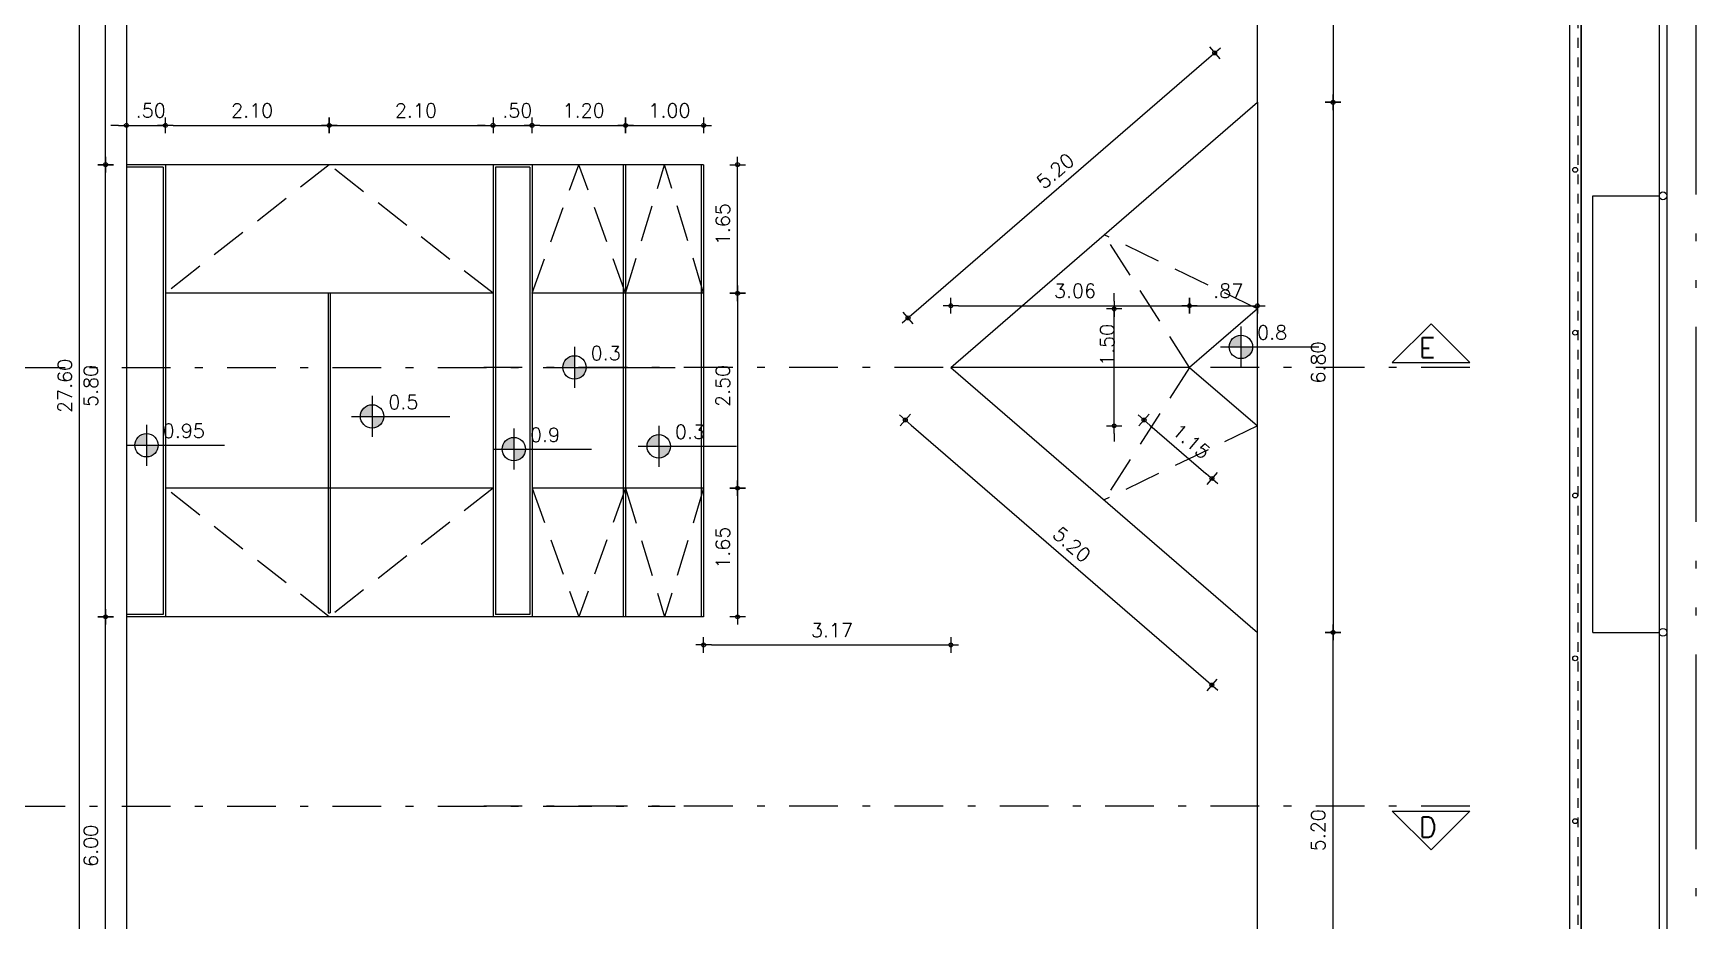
# Model space of a CAD drawing. Header units: millimetres. Extents: x 482 to 600, y -218 to -108.
# Drawn here: x 493.73 to 515.04, y -203.53 to -192.15 of the extents above; entities that cross this region are included whole.
import ezdxf

# ---------------------------------------------------------------- set-up
doc = ezdxf.new("R2010")
doc.units = ezdxf.units.MM
doc.header["$LTSCALE"] = 2.5
for name, pattern in [('ARQ-MEPJ_BAS-PJ1-GERAL-R06$0$TT4', [0.1, 0.05, -0.05]), ('DASHDOT2', [0.5, 0.25, -0.125, 0, -0.125]), ('HIDDEN', [0.375, 0.25, -0.125]), ('TPP2', [1.6, 1, -0.2, 0, -0.2, 0, -0.2])]:
    doc.linetypes.add(name, pattern=pattern)
for name, color, linetype in [('ARQ-CTA', 1, 'Continuous'), ('ARQ-MEPJ_BAS-PJ1-GERAL-R06$0$ARQ-ALA', 9, 'Continuous'), ('ARQ-MEPJ_BAS-PJ1-GERAL-R06$0$ARQ-ALV-VIS', 153, 'Continuous'), ('ARQ-MEPJ_BAS-PJ1-GERAL-R06$0$ARQ-FUT-SOC', 8, 'Continuous'), ('ARQ-TXT_100', 2, 'Continuous'), ('COTAS', 1, 'Continuous'), ('INDCORTE', 4, 'Continuous'), ('INDICAÇÃO', 1, 'Continuous'), ('NP', 9, 'Continuous'), ('VISTA', 1, 'Continuous')]:
    doc.layers.add(name, color=color, linetype=linetype)
doc.styles.add('50-250', font='SIMPLEX.shx', dxfattribs={"height": 0.3})
doc.styles.add('COTA100', font='ROMANS.SHX')
doc.styles.add('ROMANS', font='romans', dxfattribs={"oblique": 15})
doc.dimstyles.new('COTA100$0', dxfattribs={"dimtxt": 0.18, "dimasz": 0.1, "dimexe": 0.05, "dimexo": 0.95, "dimgap": 0.1, "dimtad": 1, "dimzin": 4, "dimdsep": 46, "dimtxsty": 'COTA100', "dimblk": 'USERTICK', "dimblk1": 'USERTICK', "dimblk2": 'USERTICK', "dimsah": 1, "dimcen": -0.1, "dimdle": 0.05, "dimse1": 1, "dimse2": 1, "dimclrt": 2, "dimadec": 0, "dimazin": 0, "dimtfac": 1, "dimtdec": 4, "dimtix": 1, "dimtmove": 2, "dimatfit": 3, "dimldrblk": 'USERTICK', "dimfxl": 1, "dimtvp": 0.625, "dimtolj": 1, "dimtzin": 4, "dimarcsym": 0})

# ---------------------------------------------------------------- blocks, each defined once
blk = doc.blocks.new('A$C2B6315B6')
at = {"layer": 'INDICAÇÃO', "color": 1, "ltscale": 5}
for p, q in [((10.1, 14.5), (12.75, 14.5)), ((16.9, 14.5), (14.25, 14.5)), ((13.5, 13.63), (13.5, 10.57)), ((12.55, 7.4), (15.05, 7.4)), ((12.55, 7.4), (12.55, 6.4)), ((15.05, 7.4), (15.05, 6.4)), ((10.9, 6.4), (12.55, 6.4)), ((15.05, 6.4), (16.7, 6.4))]:
    blk.add_line(p, q, dxfattribs=at)
at = {"layer": 'INDICAÇÃO', "color": 1, "linetype": 'HIDDEN', "ltscale": 0.75}
for p, q in [((12.75, 14.5), (11.8, 12.535)), ((14.25, 14.5), (15.2, 12.535)), ((13.5, 13.63), (11.8, 12.535)), ((13.5, 13.63), (15.2, 12.535)), ((12.55, 7.4), (10.9, 6.9)), ((15.05, 7.4), (16.7, 6.9)), ((12.55, 6.4), (10.9, 6.9)), ((15.05, 6.4), (16.7, 6.9)), ((12.55, 6.4), (10.9, 5.8)), ((15.05, 6.4), (16.7, 5.8)), ((12.55, 5.2), (10.9, 5.8)), ((15.05, 5.2), (16.7, 5.8)), ((12.55, 4.7), (10.9, 2.6)), ((15.05, 4.7), (16.7, 2.6)), ((10.9, 2.6), (12.55, 0.5)), ((16.7, 2.6), (15.05, 0.5))]:
    blk.add_line(p, q, dxfattribs=at)
at = {"layer": 'VISTA', "color": 8, "ltscale": 5}
for p, q in [((10.1, 14.5), (4.9, 14.5)), ((13.5, 10.57), (10.1, 14.5)), ((13.5, 10.57), (16.9, 14.5)), ((22.1, 14.5), (16.9, 14.5)), ((10.9, 7.4), (10.9, 6.4)), ((10.9, 7.4), (12.55, 7.4)), ((10.9, 7.37), (12.55, 7.37)), ((12.55, 7.37), (15.05, 7.37)), ((15.05, 7.4), (16.7, 7.4)), ((15.05, 7.37), (16.7, 7.37)), ((16.7, 7.4), (16.7, 6.4)), ((10.9, 6.4), (10.9, 5.2)), ((16.7, 6.4), (16.7, 5.2)), ((10.9, 6.37), (12.55, 6.37)), ((12.55, 6.37), (15.05, 6.37)), ((15.05, 6.37), (16.7, 6.37)), ((10.93, 5.17), (10.93, 4.73)), ((10.93, 5.17), (16.67, 5.17)), ((16.67, 5.17), (16.67, 4.73)), ((10.9, 4.7), (10.9, 0.5)), ((10.93, 4.73), (16.67, 4.73)), ((16.7, 4.7), (16.7, 0.5)), ((10.9, 0.5), (10.9, 0.5)), ((10.93, 0.47), (16.67, 0.47)), ((10.93, 0.47), (10.93, 0)), ((16.67, 0.47), (16.67, 0)), ((16.7, 0.5), (16.7, 0.5)), ((4.9, 0), (10.9, 0)), ((16.7, 0), (22.7, 0))]:
    blk.add_line(p, q, dxfattribs=at)
at = {"layer": 'VISTA', "color": 7, "ltscale": 5}
for p, q in [((14.25, 14.5), (12.75, 14.5)), ((12.75, 14.5), (13.5, 13.63)), ((13.5, 13.63), (14.25, 14.5)), ((10.9, 5.2), (10.9, 4.7)), ((10.9, 5.2), (16.7, 5.2)), ((16.7, 5.2), (16.7, 4.7)), ((10.9, 4.7), (16.7, 4.7)), ((10.9, 0.5), (16.7, 0.5)), ((10.9, 0.5), (10.9, 0)), ((16.7, 0.5), (16.7, 0)), ((10.9, 0), (16.7, 0))]:
    blk.add_line(p, q, dxfattribs=at)
at = {"layer": 'VISTA', "color": 2, "ltscale": 5}
for p, q in [((12.55, 6.4), (15.05, 6.4)), ((12.55, 6.4), (12.55, 5.2)), ((15.05, 6.4), (15.05, 5.2)), ((12.55, 4.7), (12.55, 0.5)), ((15.05, 4.7), (15.05, 0.5)), ((12.55, 2.613), (16.65, 2.613)), ((12.55, 2.587), (16.65, 2.587)), ((16.65, 2.587), (16.65, 2.613))]:
    blk.add_line(p, q, dxfattribs=at)
blk = doc.blocks.new('USERTICK')
at = {"color": 0}
for p, q in [((-1, 0), (1, 0)), ((0, 1), (0, -1))]:
    blk.add_line(p, q, dxfattribs=at)
blk.add_circle((0, 0), 0.25, dxfattribs=at)
blk = doc.blocks.new('*D18')
at = {"layer": 'COTAS', "color": 0, "lineweight": -2}
blk.add_line((510.394, -187.935), (510.394, -192.935), dxfattribs=at)
at = {"layer": 'DEFPOINTS', "color": 0}
for p in [(510.036, -187.835), (510.036, -193.035), (510.394, -193.035)]:
    blk.add_point(p, dxfattribs=at)
at = {"layer": 'COTAS', "color": 0, "lineweight": -2, "xscale": 0.1, "yscale": 0.1, "zscale": 0.1}
for p, rotation in [((510.394, -187.835), 90), ((510.394, -193.035), 270)]:
    blk.add_blockref('USERTICK', p, dxfattribs=dict(at, rotation=rotation))
at = {"layer": 'COTAS', "color": 2, "insert": (510.204, -190.435), "char_height": 0.18, "attachment_point": 5, "rotation": 90, "style": 'COTA100'}
blk.add_mtext('\\A1; 5.20', dxfattribs=at)
blk = doc.blocks.new('*D19')
at = {"layer": 'COTAS', "color": 0, "lineweight": -2}
blk.add_line((510.394, -193.135), (510.394, -199.735), dxfattribs=at)
at = {"layer": 'DEFPOINTS', "color": 0}
for p in [(510.036, -193.035), (510.036, -199.835), (510.394, -199.835)]:
    blk.add_point(p, dxfattribs=at)
at = {"layer": 'COTAS', "color": 0, "lineweight": -2, "xscale": 0.1, "yscale": 0.1, "zscale": 0.1}
for p, rotation in [((510.394, -193.035), 90), ((510.394, -199.835), 270)]:
    blk.add_blockref('USERTICK', p, dxfattribs=dict(at, rotation=rotation))
at = {"layer": 'COTAS', "color": 2, "insert": (510.204, -196.435), "char_height": 0.18, "attachment_point": 5, "rotation": 90, "style": 'COTA100'}
blk.add_mtext('\\A1; 6.80', dxfattribs=at)
blk = doc.blocks.new('*D27')
at = {"layer": 'COTAS', "color": 0, "lineweight": -2}
blk.add_line((494.657, -199.535), (494.657, -193.935), dxfattribs=at)
at = {"layer": 'DEFPOINTS', "color": 0}
for p in [(494.657, -193.835), (495.625, -193.835), (495.625, -199.635)]:
    blk.add_point(p, dxfattribs=at)
at = {"layer": 'COTAS', "color": 0, "lineweight": -2, "xscale": 0.1, "yscale": 0.1, "zscale": 0.1}
for p, rotation in [((494.657, -193.835), 90), ((494.657, -199.635), 270)]:
    blk.add_blockref('USERTICK', p, dxfattribs=dict(at, rotation=rotation))
at = {"layer": 'COTAS', "color": 2, "insert": (494.467, -196.735), "char_height": 0.18, "attachment_point": 5, "rotation": 90, "style": 'COTA100'}
blk.add_mtext('\\A1; 5.80', dxfattribs=at)
blk = doc.blocks.new('*D28')
at = {"layer": 'COTAS', "color": 0, "lineweight": -2}
blk.add_line((494.657, -193.735), (494.657, -187.935), dxfattribs=at)
at = {"layer": 'DEFPOINTS', "color": 0}
for p in [(494.657, -187.835), (495.625, -187.835), (495.625, -193.835)]:
    blk.add_point(p, dxfattribs=at)
at = {"layer": 'COTAS', "color": 0, "lineweight": -2, "xscale": 0.1, "yscale": 0.1, "zscale": 0.1}
for p, rotation in [((494.657, -187.835), 90), ((494.657, -193.835), 270)]:
    blk.add_blockref('USERTICK', p, dxfattribs=dict(at, rotation=rotation))
at = {"layer": 'COTAS', "color": 2, "insert": (494.467, -190.835), "char_height": 0.18, "attachment_point": 5, "rotation": 90, "style": 'COTA100'}
blk.add_mtext('\\A1; 6.00', dxfattribs=at)
blk = doc.blocks.new('*D36')
at = {"layer": 'COTAS', "color": 0, "lineweight": -2}
for p, q in [((494.824, -193.331), (494.724, -193.331)), ((494.924, -193.331), (495.424, -193.331)), ((495.524, -193.331), (495.624, -193.331))]:
    blk.add_line(p, q, dxfattribs=at)
at = {"layer": 'DEFPOINTS', "color": 0}
for p in [(495.424, -193.331), (494.924, -193.835), (495.424, -193.835)]:
    blk.add_point(p, dxfattribs=at)
at = {"layer": 'COTAS', "color": 0, "lineweight": -2, "xscale": 0.1, "yscale": 0.1, "zscale": 0.1}
blk.add_blockref('USERTICK', (494.924, -193.331), dxfattribs=at)
at = {"layer": 'COTAS', "color": 0, "lineweight": -2, "xscale": 0.1, "yscale": 0.1, "zscale": 0.1, "rotation": 180}
blk.add_blockref('USERTICK', (495.424, -193.331), dxfattribs=at)
at = {"layer": 'COTAS', "color": 2, "insert": (495.174, -193.141), "char_height": 0.18, "attachment_point": 5, "style": 'COTA100'}
blk.add_mtext('\\A1; .50', dxfattribs=at)
blk = doc.blocks.new('*D37')
at = {"layer": 'COTAS', "color": 0, "lineweight": -2}
blk.add_line((495.524, -193.331), (497.424, -193.331), dxfattribs=at)
at = {"layer": 'DEFPOINTS', "color": 0}
for p in [(497.524, -193.331), (495.424, -193.835), (497.524, -195.485)]:
    blk.add_point(p, dxfattribs=at)
at = {"layer": 'COTAS', "color": 0, "lineweight": -2, "xscale": 0.1, "yscale": 0.1, "zscale": 0.1, "rotation": 180}
blk.add_blockref('USERTICK', (495.424, -193.331), dxfattribs=at)
at = {"layer": 'COTAS', "color": 0, "lineweight": -2, "xscale": 0.1, "yscale": 0.1, "zscale": 0.1}
blk.add_blockref('USERTICK', (497.524, -193.331), dxfattribs=at)
at = {"layer": 'COTAS', "color": 2, "insert": (496.474, -193.141), "char_height": 0.18, "attachment_point": 5, "style": 'COTA100'}
blk.add_mtext('\\A1; 2.10', dxfattribs=at)
blk = doc.blocks.new('*D15')
at = {"layer": 'COTAS', "color": 0, "lineweight": -2}
blk.add_line((497.624, -193.331), (499.524, -193.331), dxfattribs=at)
at = {"layer": 'DEFPOINTS', "color": 0}
for p in [(499.624, -193.331), (499.624, -193.835), (497.524, -195.485)]:
    blk.add_point(p, dxfattribs=at)
at = {"layer": 'COTAS', "color": 0, "lineweight": -2, "xscale": 0.1, "yscale": 0.1, "zscale": 0.1, "rotation": 180}
blk.add_blockref('USERTICK', (497.524, -193.331), dxfattribs=at)
at = {"layer": 'COTAS', "color": 0, "lineweight": -2, "xscale": 0.1, "yscale": 0.1, "zscale": 0.1}
blk.add_blockref('USERTICK', (499.624, -193.331), dxfattribs=at)
at = {"layer": 'COTAS', "color": 2, "insert": (498.574, -193.141), "char_height": 0.18, "attachment_point": 5, "style": 'COTA100'}
blk.add_mtext('\\A1; 2.10', dxfattribs=at)
blk = doc.blocks.new('*D38')
at = {"layer": 'COTAS', "color": 0, "lineweight": -2}
blk.add_line((500.224, -193.331), (501.224, -193.331), dxfattribs=at)
at = {"layer": 'DEFPOINTS', "color": 0}
for p in [(501.324, -193.331), (500.124, -193.835), (501.324, -193.835)]:
    blk.add_point(p, dxfattribs=at)
at = {"layer": 'COTAS', "color": 0, "lineweight": -2, "xscale": 0.1, "yscale": 0.1, "zscale": 0.1, "rotation": 180}
blk.add_blockref('USERTICK', (500.124, -193.331), dxfattribs=at)
at = {"layer": 'COTAS', "color": 0, "lineweight": -2, "xscale": 0.1, "yscale": 0.1, "zscale": 0.1}
blk.add_blockref('USERTICK', (501.324, -193.331), dxfattribs=at)
at = {"layer": 'COTAS', "color": 2, "insert": (500.724, -193.141), "char_height": 0.18, "attachment_point": 5, "style": 'COTA100'}
blk.add_mtext('\\A1; 1.20', dxfattribs=at)
blk = doc.blocks.new('*D39')
at = {"layer": 'COTAS', "color": 0, "lineweight": -2}
blk.add_line((502.759, -195.385), (502.759, -193.935), dxfattribs=at)
at = {"layer": 'DEFPOINTS', "color": 0}
for p in [(502.324, -193.835), (502.759, -193.835), (502.324, -195.485)]:
    blk.add_point(p, dxfattribs=at)
at = {"layer": 'COTAS', "color": 0, "lineweight": -2, "xscale": 0.1, "yscale": 0.1, "zscale": 0.1}
for p, rotation in [((502.759, -193.835), 90), ((502.759, -195.485), 270)]:
    blk.add_blockref('USERTICK', p, dxfattribs=dict(at, rotation=rotation))
at = {"layer": 'COTAS', "color": 2, "insert": (502.569, -194.66), "char_height": 0.18, "attachment_point": 5, "rotation": 90, "style": 'COTA100'}
blk.add_mtext('\\A1; 1.65', dxfattribs=at)
blk = doc.blocks.new('*D40')
at = {"layer": 'COTAS', "color": 0, "lineweight": -2}
blk.add_line((502.759, -195.585), (502.759, -197.885), dxfattribs=at)
at = {"layer": 'DEFPOINTS', "color": 0}
for p in [(502.324, -195.485), (502.324, -197.985), (502.759, -197.985)]:
    blk.add_point(p, dxfattribs=at)
at = {"layer": 'COTAS', "color": 0, "lineweight": -2, "xscale": 0.1, "yscale": 0.1, "zscale": 0.1}
for p, rotation in [((502.759, -195.485), 90), ((502.759, -197.985), 270)]:
    blk.add_blockref('USERTICK', p, dxfattribs=dict(at, rotation=rotation))
at = {"layer": 'COTAS', "color": 2, "insert": (502.569, -196.735), "char_height": 0.18, "attachment_point": 5, "rotation": 90, "style": 'COTA100'}
blk.add_mtext('\\A1; 2.50', dxfattribs=at)
blk = doc.blocks.new('*D41')
at = {"layer": 'COTAS', "color": 0, "lineweight": -2}
blk.add_line((502.759, -198.085), (502.759, -199.535), dxfattribs=at)
at = {"layer": 'DEFPOINTS', "color": 0}
for p in [(502.324, -197.985), (502.324, -199.635), (502.759, -199.635)]:
    blk.add_point(p, dxfattribs=at)
at = {"layer": 'COTAS', "color": 0, "lineweight": -2, "xscale": 0.1, "yscale": 0.1, "zscale": 0.1}
for p, rotation in [((502.759, -197.985), 90), ((502.759, -199.635), 270)]:
    blk.add_blockref('USERTICK', p, dxfattribs=dict(at, rotation=rotation))
at = {"layer": 'COTAS', "color": 2, "insert": (502.569, -198.81), "char_height": 0.18, "attachment_point": 5, "rotation": 90, "style": 'COTA100'}
blk.add_mtext('\\A1; 1.65', dxfattribs=at)
blk = doc.blocks.new('*D42')
at = {"layer": 'COTAS', "color": 0, "lineweight": -2}
blk.add_line((502.424, -199.996), (505.394, -199.996), dxfattribs=at)
at = {"layer": 'DEFPOINTS', "color": 0}
for p in [(505.494, -195.727), (502.324, -198.927), (505.494, -199.996)]:
    blk.add_point(p, dxfattribs=at)
at = {"layer": 'COTAS', "color": 0, "lineweight": -2, "xscale": 0.1, "yscale": 0.1, "zscale": 0.1, "rotation": 180}
blk.add_blockref('USERTICK', (502.324, -199.996), dxfattribs=at)
at = {"layer": 'COTAS', "color": 0, "lineweight": -2, "xscale": 0.1, "yscale": 0.1, "zscale": 0.1}
blk.add_blockref('USERTICK', (505.494, -199.996), dxfattribs=at)
at = {"layer": 'COTAS', "color": 2, "insert": (503.909, -199.806), "char_height": 0.18, "attachment_point": 5, "style": 'COTA100'}
blk.add_mtext('\\A1; 3.17', dxfattribs=at)
blk = doc.blocks.new('*D43')
at = {"layer": 'COTAS', "color": 0, "lineweight": -2}
blk.add_line((504.986, -197.176), (508.764, -200.445), dxfattribs=at)
at = {"layer": 'DEFPOINTS', "color": 0}
for p in [(505.494, -196.435), (509.424, -199.835), (508.84, -200.51)]:
    blk.add_point(p, dxfattribs=at)
at = {"layer": 'COTAS', "color": 0, "lineweight": -2, "xscale": 0.1, "yscale": 0.1, "zscale": 0.1}
for p, rotation in [((504.91, -197.11), 139.1356082379084), ((508.84, -200.51), 319.1356082379084)]:
    blk.add_blockref('USERTICK', p, dxfattribs=dict(at, rotation=rotation))
at = {"layer": 'COTAS', "color": 2, "insert": (506.999, -198.667), "char_height": 0.18, "attachment_point": 5, "rotation": 319.1356, "style": 'COTA100'}
blk.add_mtext('\\A1; 5.20', dxfattribs=at)
blk = doc.blocks.new('*D44')
at = {"layer": 'COTAS', "color": 0, "lineweight": -2}
blk.add_line((505.021, -195.735), (508.8, -192.466), dxfattribs=at)
at = {"layer": 'DEFPOINTS', "color": 0}
for p in [(508.876, -192.401), (509.424, -193.035), (505.494, -196.435)]:
    blk.add_point(p, dxfattribs=at)
at = {"layer": 'COTAS', "color": 0, "lineweight": -2, "xscale": 0.1, "yscale": 0.1, "zscale": 0.1}
for p, rotation in [((508.876, -192.401), 40.86439176246137), ((504.946, -195.801), 220.8643917624614)]:
    blk.add_blockref('USERTICK', p, dxfattribs=dict(at, rotation=rotation))
at = {"layer": 'COTAS', "color": 2, "insert": (506.786, -193.957), "char_height": 0.18, "attachment_point": 5, "rotation": 40.8644, "style": 'COTA100'}
blk.add_mtext('\\A1; 5.20', dxfattribs=at)
blk = doc.blocks.new('*D45')
at = {"layer": 'COTAS', "color": 0, "lineweight": -2}
blk.add_line((505.594, -195.645), (508.454, -195.645), dxfattribs=at)
at = {"layer": 'DEFPOINTS', "color": 0}
for p in [(508.554, -195.645), (505.494, -196.435), (508.554, -196.435)]:
    blk.add_point(p, dxfattribs=at)
at = {"layer": 'COTAS', "color": 0, "lineweight": -2, "xscale": 0.1, "yscale": 0.1, "zscale": 0.1, "rotation": 180}
blk.add_blockref('USERTICK', (505.494, -195.645), dxfattribs=at)
at = {"layer": 'COTAS', "color": 0, "lineweight": -2, "xscale": 0.1, "yscale": 0.1, "zscale": 0.1}
blk.add_blockref('USERTICK', (508.554, -195.645), dxfattribs=at)
at = {"layer": 'COTAS', "color": 2, "insert": (507.024, -195.455), "char_height": 0.18, "attachment_point": 5, "style": 'COTA100'}
blk.add_mtext('\\A1; 3.06', dxfattribs=at)
blk = doc.blocks.new('*D46')
at = {"layer": 'COTAS', "color": 0, "lineweight": -2}
blk.add_line((508.654, -195.645), (509.324, -195.645), dxfattribs=at)
at = {"layer": 'DEFPOINTS', "color": 0}
for p in [(509.424, -195.645), (508.554, -196.435), (509.424, -196.435)]:
    blk.add_point(p, dxfattribs=at)
at = {"layer": 'COTAS', "color": 0, "lineweight": -2, "xscale": 0.1, "yscale": 0.1, "zscale": 0.1, "rotation": 180}
blk.add_blockref('USERTICK', (508.554, -195.645), dxfattribs=at)
at = {"layer": 'COTAS', "color": 0, "lineweight": -2, "xscale": 0.1, "yscale": 0.1, "zscale": 0.1}
blk.add_blockref('USERTICK', (509.424, -195.645), dxfattribs=at)
at = {"layer": 'COTAS', "color": 2, "insert": (508.989, -195.455), "char_height": 0.18, "attachment_point": 5, "style": 'COTA100'}
blk.add_mtext('\\A1; .87', dxfattribs=at)
blk = doc.blocks.new('*D47')
at = {"layer": 'COTAS', "color": 0, "lineweight": -2}
blk.add_line((508.047, -197.177), (508.765, -197.796), dxfattribs=at)
at = {"layer": 'DEFPOINTS', "color": 0}
for p in [(508.554, -196.435), (509.424, -197.185), (508.841, -197.861)]:
    blk.add_point(p, dxfattribs=at)
at = {"layer": 'COTAS', "color": 0, "lineweight": -2, "xscale": 0.1, "yscale": 0.1, "zscale": 0.1}
for p, rotation in [((507.971, -197.111), 139.2363947990589), ((508.841, -197.861), 319.2363947990589)]:
    blk.add_blockref('USERTICK', p, dxfattribs=dict(at, rotation=rotation))
at = {"layer": 'COTAS', "color": 2, "insert": (508.53, -197.343), "char_height": 0.18, "attachment_point": 5, "rotation": 319.2364, "style": 'COTA100'}
blk.add_mtext('\\A1; 1.15', dxfattribs=at)
blk = doc.blocks.new('*D48')
at = {"layer": 'COTAS', "color": 0, "lineweight": -2}
for p, q in [((507.588, -195.585), (507.588, -195.485)), ((507.588, -197.185), (507.588, -195.685)), ((507.588, -197.285), (507.588, -197.385))]:
    blk.add_line(p, q, dxfattribs=at)
at = {"layer": 'DEFPOINTS', "color": 0}
for p in [(507.588, -195.685), (509.424, -195.685), (509.424, -197.185)]:
    blk.add_point(p, dxfattribs=at)
at = {"layer": 'COTAS', "color": 0, "lineweight": -2, "xscale": 0.1, "yscale": 0.1, "zscale": 0.1}
for p, rotation in [((507.588, -195.685), 270), ((507.588, -197.185), 90)]:
    blk.add_blockref('USERTICK', p, dxfattribs=dict(at, rotation=rotation))
at = {"layer": 'COTAS', "color": 2, "insert": (507.498, -196.209), "char_height": 0.18, "attachment_point": 5, "rotation": 90, "style": 'COTA100'}
blk.add_mtext('\\A1; 1.50', dxfattribs=at)
blk = doc.blocks.new('Cota de Nível')
at = {"layer": 'NP'}
h = blk.add_hatch(color=250, dxfattribs=at)
h.paths.add_polyline_path([(68.101, 150.185, 0.414214), (68.351, 150.435), (68.101, 150.435)])
h.paths.add_polyline_path([(67.851, 150.435), (68.101, 150.435), (68.101, 150.685, 0.414214)])
for p, q in [((68.101, 150.873), (68.101, 149.998)), ((67.663, 150.435), (69.764, 150.435))]:
    blk.add_line(p, q, dxfattribs=at)
blk.add_circle((68.101, 150.435), 0.25, dxfattribs=at)
blk = doc.blocks.new('*D57')
at = {"layer": 'COTAS', "color": 0, "lineweight": -2}
blk.add_line((494.657, -205.535), (494.657, -199.735), dxfattribs=at)
at = {"layer": 'DEFPOINTS', "color": 0}
for p in [(494.657, -199.635), (495.088, -199.635), (495.088, -205.635)]:
    blk.add_point(p, dxfattribs=at)
at = {"layer": 'COTAS', "color": 0, "lineweight": -2, "xscale": 0.1, "yscale": 0.1, "zscale": 0.1}
for p, rotation in [((494.657, -199.635), 90), ((494.657, -205.635), 270)]:
    blk.add_blockref('USERTICK', p, dxfattribs=dict(at, rotation=rotation))
at = {"layer": 'COTAS', "color": 2, "insert": (494.467, -202.635), "char_height": 0.18, "attachment_point": 5, "rotation": 90, "style": 'COTA100'}
blk.add_mtext('\\A1; 6.00', dxfattribs=at)
blk = doc.blocks.new('*D58')
at = {"layer": 'COTAS', "color": 0, "lineweight": -2}
for p, q in [((499.524, -193.331), (499.424, -193.331)), ((499.624, -193.331), (500.124, -193.331)), ((500.224, -193.331), (500.324, -193.331))]:
    blk.add_line(p, q, dxfattribs=at)
at = {"layer": 'DEFPOINTS', "color": 0}
for p in [(500.124, -193.331), (499.624, -193.835), (500.124, -193.835)]:
    blk.add_point(p, dxfattribs=at)
at = {"layer": 'COTAS', "color": 0, "lineweight": -2, "xscale": 0.1, "yscale": 0.1, "zscale": 0.1}
blk.add_blockref('USERTICK', (499.624, -193.331), dxfattribs=at)
at = {"layer": 'COTAS', "color": 0, "lineweight": -2, "xscale": 0.1, "yscale": 0.1, "zscale": 0.1, "rotation": 180}
blk.add_blockref('USERTICK', (500.124, -193.331), dxfattribs=at)
at = {"layer": 'COTAS', "color": 2, "insert": (499.874, -193.141), "char_height": 0.18, "attachment_point": 5, "style": 'COTA100'}
blk.add_mtext('\\A1; .50', dxfattribs=at)
blk = doc.blocks.new('*D59')
at = {"layer": 'COTAS', "color": 0, "lineweight": -2}
blk.add_line((501.424, -193.331), (502.224, -193.331), dxfattribs=at)
at = {"layer": 'DEFPOINTS', "color": 0}
for p in [(502.324, -193.331), (501.324, -193.835), (502.324, -193.835)]:
    blk.add_point(p, dxfattribs=at)
at = {"layer": 'COTAS', "color": 0, "lineweight": -2, "xscale": 0.1, "yscale": 0.1, "zscale": 0.1, "rotation": 180}
blk.add_blockref('USERTICK', (501.324, -193.331), dxfattribs=at)
at = {"layer": 'COTAS', "color": 0, "lineweight": -2, "xscale": 0.1, "yscale": 0.1, "zscale": 0.1}
blk.add_blockref('USERTICK', (502.324, -193.331), dxfattribs=at)
at = {"layer": 'COTAS', "color": 2, "insert": (501.824, -193.141), "char_height": 0.18, "attachment_point": 5, "style": 'COTA100'}
blk.add_mtext('\\A1; 1.00', dxfattribs=at)
blk = doc.blocks.new('*D65')
at = {"layer": 'COTAS', "color": 0, "lineweight": -2}
blk.add_line((494.323, -210.435), (494.323, -183.035), dxfattribs=at)
at = {"layer": 'DEFPOINTS', "color": 0}
for p in [(494.323, -182.935), (494.924, -182.935), (494.924, -210.535)]:
    blk.add_point(p, dxfattribs=at)
at = {"layer": 'COTAS', "color": 0, "lineweight": -2, "xscale": 0.1, "yscale": 0.1, "zscale": 0.1}
for p, rotation in [((494.323, -182.935), 90), ((494.323, -210.535), 270)]:
    blk.add_blockref('USERTICK', p, dxfattribs=dict(at, rotation=rotation))
at = {"layer": 'COTAS', "color": 2, "insert": (494.133, -196.735), "char_height": 0.18, "attachment_point": 5, "rotation": 90, "style": 'COTA100'}
blk.add_mtext('\\A1; 27.60', dxfattribs=at)
blk = doc.blocks.new('*D66')
at = {"layer": 'COTAS', "color": 0, "lineweight": -2}
blk.add_line((510.394, -204.935), (510.394, -199.935), dxfattribs=at)
at = {"layer": 'DEFPOINTS', "color": 0}
for p in [(510.036, -199.835), (510.394, -199.835), (510.036, -205.035)]:
    blk.add_point(p, dxfattribs=at)
at = {"layer": 'COTAS', "color": 0, "lineweight": -2, "xscale": 0.1, "yscale": 0.1, "zscale": 0.1}
for p, rotation in [((510.394, -199.835), 90), ((510.394, -205.035), 270)]:
    blk.add_blockref('USERTICK', p, dxfattribs=dict(at, rotation=rotation))
at = {"layer": 'COTAS', "color": 2, "insert": (510.204, -202.435), "char_height": 0.18, "attachment_point": 5, "rotation": 90, "style": 'COTA100'}
blk.add_mtext('\\A1; 5.20', dxfattribs=at)

msp = doc.modelspace()

# ---------------------------------------------------------------- linework, layer by layer
at = {"color": 2}
for p, q in [((511.154, -196.373), (511.651, -195.876)), ((512.147, -196.373), (511.651, -195.876)), ((511.154, -196.373), (512.147, -196.373)), ((511.154, -202.127), (511.651, -202.624)), ((511.154, -202.127), (512.147, -202.127)), ((512.147, -202.127), (511.651, -202.624))]:
    msp.add_line(p, q, dxfattribs=at)
at = {"color": 2, "linetype": 'DASHDOT2'}
for p, q in [((492.165, -196.435), (501.961, -196.435)), ((512.147, -196.435), (499.506, -196.435)), ((492.165, -202.065), (501.961, -202.065)), ((512.147, -202.065), (499.506, -202.065))]:
    msp.add_line(p, q, dxfattribs=at)
at = {"layer": 'ARQ-MEPJ_BAS-PJ1-GERAL-R06$0$ARQ-ALA', "color": 2, "linetype": 'ARQ-MEPJ_BAS-PJ1-GERAL-R06$0$TT4'}
msp.add_line((513.531, -183.46), (513.531, -210.61), dxfattribs=at)
at = {"layer": 'ARQ-MEPJ_BAS-PJ1-GERAL-R06$0$ARQ-ALA', "color": 3}
for centre in [(513.499, -193.902), (513.499, -195.991), (513.499, -198.079), (513.499, -200.168), (513.499, -202.256)]:
    msp.add_circle(centre, 0.0312, dxfattribs=at)
at = {"layer": 'ARQ-MEPJ_BAS-PJ1-GERAL-R06$0$ARQ-ALV-VIS'}
for p, q in [((513.424, -183.385), (513.424, -210.685)), ((513.574, -183.535), (513.574, -210.535)), ((513.574, -210.035), (513.574, -184.035))]:
    msp.add_line(p, q, dxfattribs=at)
at = {"layer": 'ARQ-MEPJ_BAS-PJ1-GERAL-R06$0$ARQ-FUT-SOC', "color": 8}
for p, q in [((513.724, -199.835), (513.724, -194.235)), ((513.724, -194.235), (514.574, -194.235)), ((513.724, -199.835), (514.574, -199.835))]:
    msp.add_line(p, q, dxfattribs=at)
at = {"layer": 'ARQ-MEPJ_BAS-PJ1-GERAL-R06$0$ARQ-FUT-SOC'}
for points in [[(515.044, -184.535), (514.574, -184.535), (514.574, -209.535), (515.044, -209.535)], [(515.044, -184.635), (514.674, -184.635), (514.674, -209.435), (515.044, -209.435)]]:
    msp.add_lwpolyline(points, dxfattribs=at)
for centre in [(514.624, -194.235), (514.624, -199.835)]:
    msp.add_circle(centre, 0.05, dxfattribs=at)
at = {"layer": 'INDCORTE', "linetype": 'TPP2'}
msp.add_lwpolyline([(515.044, -170.717), (515.044, -218.041)], dxfattribs=at)

# ---------------------------------------------------------------- block references
at = {"layer": 'ARQ-CTA', "xscale": 0.5999999999999943, "zscale": 0.6}
for p, yscale in [((468.352, -286.434), 0.5999999999999943), ((459.808, -286.697), 0.6000000000000014), ((457.213, -287.325), 0.5999999999999943), ((454.321, -287.696), 0.5999999999999943), ((459.03, -287.745), 0.5999999999999943), ((460.888, -287.709), 0.5999999999999943)]:
    msp.add_blockref('Cota de Nível', p, dxfattribs=dict(at, yscale=yscale))
at = {"layer": 'VISTA', "rotation": 270}
msp.add_blockref('A$C2B6315B6', (494.924, -182.935), dxfattribs=at)

# ---------------------------------------------------------------- texts
at = {"color": 3, "style": 'ROMANS', "text_generation_flag": 4, "flags": 4}
for tag, p in [('E', (511.497, -196.054)), ('D', (511.497, -202.207))]:
    msp.add_attdef(tag, p, '', height=0.255, dxfattribs=at)
at = {"layer": 'ARQ-TXT_100', "style": '50-250'}
for s, p in [('0.8', (509.42, -196.079)), ('0.3', (500.876, -196.342)), ('0.5', (498.281, -196.97)), ('0.95', (495.389, -197.34)), ('0.9', (500.098, -197.39)), ('0.3', (501.956, -197.353))]:
    msp.add_text(s, height=0.18, dxfattribs=at).set_placement(p)

# ---------------------------------------------------------------- dimensions: what is measured, and where the dimension line sits
at = {"layer": 'COTAS'}
for base, p1, p2, picture, middle in [((494.323, -182.935), (494.924, -210.535), (494.924, -182.935), '*D65', (494.133, -196.735)), ((494.657, -187.835), (495.625, -193.835), (495.625, -187.835), '*D28', (494.467, -190.835)), ((510.394, -193.035), (510.036, -187.835), (510.036, -193.035), '*D18', (510.204, -190.435)), ((510.394, -199.835), (510.036, -193.035), (510.036, -199.835), '*D19', (510.204, -196.435)), ((494.657, -193.835), (495.625, -199.635), (495.625, -193.835), '*D27', (494.467, -196.735)), ((502.759, -193.835), (502.324, -195.485), (502.324, -193.835), '*D39', (502.569, -194.66)), ((502.759, -197.985), (502.324, -195.485), (502.324, -197.985), '*D40', (502.569, -196.735)), ((502.759, -199.635), (502.324, -197.985), (502.324, -199.635), '*D41', (502.569, -198.81)), ((494.657, -199.635), (495.088, -205.635), (495.088, -199.635), '*D57', (494.467, -202.635)), ((510.394, -199.835), (510.036, -205.035), (510.036, -199.835), '*D66', (510.204, -202.435))]:
    dim = msp.add_linear_dim(base=base, p1=p1, p2=p2, angle=90, dimstyle='COTA100$0', override={"dimpost": ' <>'}, dxfattribs=at)
    dim.commit()
    dim.dimension.update_dxf_attribs({"geometry": picture, "text_midpoint": middle})
for p1, p2, distance, picture, middle in [((505.494, -196.435), (509.424, -193.035), 0.838, '*D44', (506.786, -193.957)), ((505.494, -196.435), (509.424, -199.835), -0.893, '*D43', (506.999, -198.667)), ((508.554, -196.435), (509.424, -197.185), -0.893, '*D47', (508.53, -197.343))]:
    dim = msp.add_aligned_dim(p1=p1, p2=p2, distance=distance, dimstyle='COTA100$0', override={"dimpost": ' <>'}, dxfattribs=at)
    dim.commit()
    dim.dimension.update_dxf_attribs({"geometry": picture, "text_midpoint": middle})
for base, p1, p2, picture, middle in [((495.424, -193.331), (494.924, -193.835), (495.424, -193.835), '*D36', (495.174, -193.141)), ((497.524, -193.331), (495.424, -193.835), (497.524, -195.485), '*D37', (496.474, -193.141)), ((499.624, -193.331), (497.524, -195.485), (499.624, -193.835), '*D15', (498.574, -193.141)), ((500.124, -193.331), (499.624, -193.835), (500.124, -193.835), '*D58', (499.874, -193.141)), ((501.324, -193.331), (500.124, -193.835), (501.324, -193.835), '*D38', (500.724, -193.141)), ((502.324, -193.331), (501.324, -193.835), (502.324, -193.835), '*D59', (501.824, -193.141)), ((508.554, -195.645), (505.494, -196.435), (508.554, -196.435), '*D45', (507.024, -195.455)), ((509.424, -195.645), (508.554, -196.435), (509.424, -196.435), '*D46', (508.989, -195.455)), ((505.494, -199.996), (502.324, -198.927), (505.494, -195.727), '*D42', (503.909, -199.806))]:
    dim = msp.add_linear_dim(base=base, p1=p1, p2=p2, dimstyle='COTA100$0', override={"dimpost": ' <>'}, dxfattribs=at)
    dim.commit()
    dim.dimension.update_dxf_attribs({"geometry": picture, "text_midpoint": middle})
dim = msp.add_linear_dim(base=(507.588, -195.685), p1=(509.424, -197.185), p2=(509.424, -195.685), angle=90, dimstyle='COTA100$0', override={"dimpost": ' <>'}, dxfattribs=at)
dim.commit()
dim.dimension.update_dxf_attribs({"geometry": '*D48', "text_midpoint": (507.498, -196.209), "dimtype": 161})

doc.saveas('drawing.dxf')
